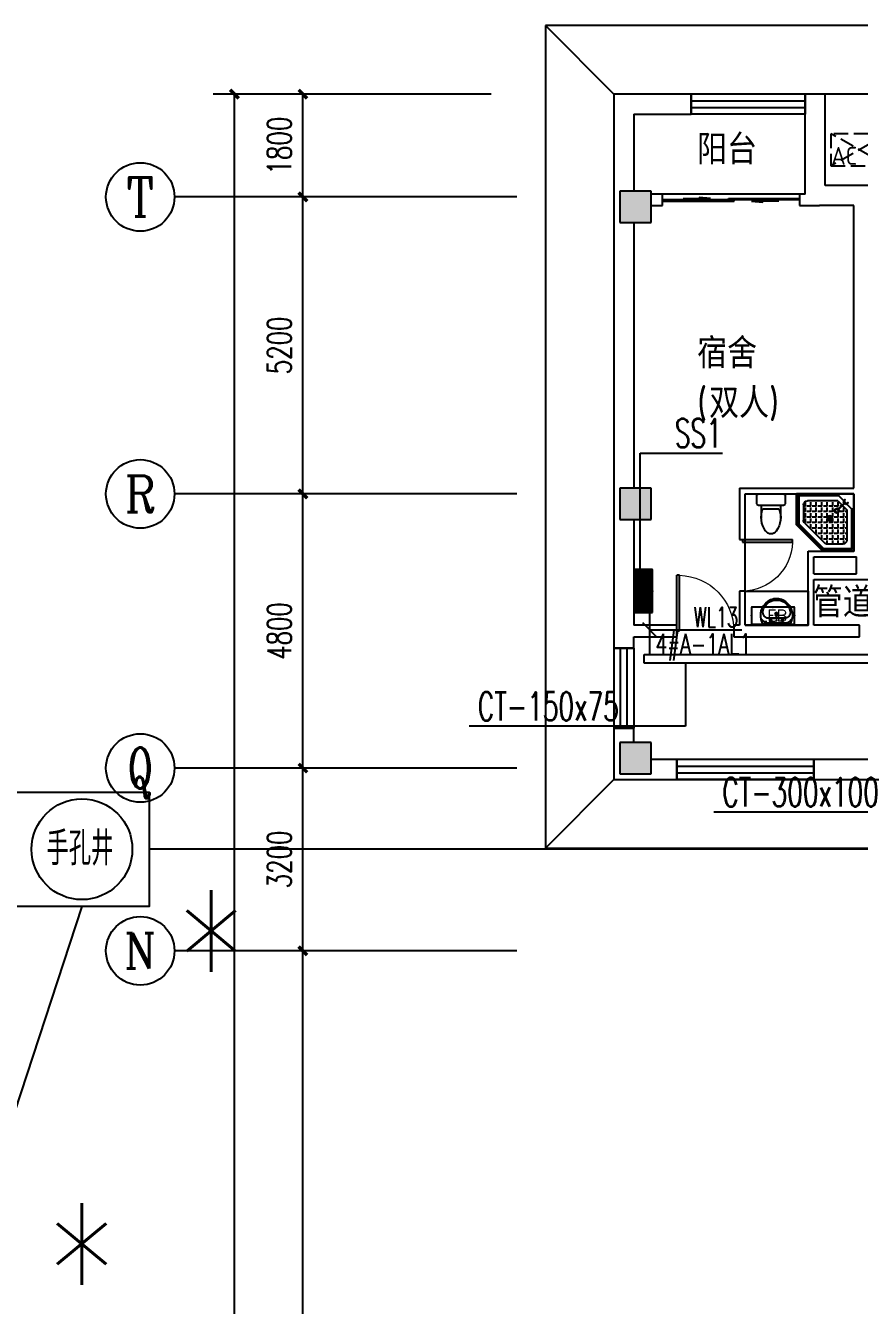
# Model space of a CAD drawing. Extents: x 1725663 to 4653551, y -550461 to 248782.
# Drawn here: x 2049941 to 2064550, y -49396 to -26988 of the extents above; entities that cross this region are included whole.
import ezdxf
from ezdxf.enums import TextEntityAlignment as Align

# ---------------------------------------------------------------- set-up
doc = ezdxf.new("R2010")
doc.units = 0
doc.header["$LTSCALE"] = 1000
doc.linetypes.add('DASH', pattern=[0.35, 0.25, -0.1])
for name, color, linetype in [('0-底图', 7, 'Continuous'), ('AXIS', 3, 'Continuous'), ('AXIS_TEXT', 7, 'Continuous'), ('BTTK', 7, 'Continuous'), ('CABLETRAY', 4, 'Continuous'), ('CABLETRAY_DIM', 3, 'Continuous'), ('CLAYER', 7, 'Continuous'), ('COLUMN', 255, 'Continuous'), ('D', 7, 'Continuous'), ('DIM-照明', 3, 'Continuous'), ('DIM-箱柜', 7, 'Continuous'), ('EQUIP-箱柜', 3, 'Continuous'), ('GROUND', 2, 'Continuous'), ('PUB_HATCH', 8, 'Continuous'), ('PUB_TEXT', 7, 'Continuous'), ('TEL_TEXT', 7, 'Continuous'), ('WALL', 2, 'Continuous'), ('WINDOW', 4, 'Continuous'), ('WIRE-照明', 6, 'Continuous'), ('洁具', 213, 'Continuous'), ('空调外机', 211, 'Continuous')]:
    doc.layers.add(name, color=color, linetype=linetype)
doc.styles.add('_TCH_AXIS', font='COMPLEX', dxfattribs={"bigfont": 'GBCBIG'})
doc.styles.add('_TEL_DIM', font='SIMPLEX', dxfattribs={"width": 0.8, "height": 3.5, "bigfont": 'HZTXT'})
doc.styles.add('A_DIM_T3', font='SIMPLEX', dxfattribs={"width": 0.7, "bigfont": 'HZ'})
doc.styles.add('COMPLEX', font='COMPLEX')
doc.styles.get("Standard").update_dxf_attribs({"font": 'geniso.shx', "bigfont": 'hztxt.shx'})
doc.styles.add('中西文等高字体', font='tssdeng.shx', dxfattribs={"width": 0.8, "bigfont": 'tssdchn.shx'})
doc.dimstyles.new('_TCH_ARCH&&150', dxfattribs={"dimtxt": 420, "dimasz": 150, "dimexe": 375, "dimexo": 450, "dimgap": 202.5, "dimtad": 1, "dimdec": 0, "dimzin": 0, "dimdsep": 46, "dimtxsty": 'A_DIM_T3', "dimblk": 'ARCHTICK', "dimcen": 0.09, "dimclrt": 7, "dimazin": 2, "dimtfac": 1, "dimtdec": 0, "dimtix": 1, "dimtmove": 2, "dimatfit": 3, "dimfxl": 150, "dimtolj": 1, "dimtzin": 0, "dimarcsym": 0})

# ---------------------------------------------------------------- blocks, each defined once
blk = doc.blocks.new('*X490')
at = {"color": 0}
for p, q in [((-250, 33), (-83, 200)), ((-250, 68), (-118, 200)), ((-250, 104), (-154, 200)), ((-250, 139), (-189, 200)), ((-250, 174), (-224, 200)), ((-247, 0), (-47, 200)), ((-212, 0), (-12, 200)), ((-177, 0), (23, 200)), ((-141, 0), (59, 200)), ((-106, 0), (94, 200)), ((-71, 0), (129, 200)), ((-35, 0), (165, 200)), ((0, 0), (200, 200)), ((35, 0), (235, 200)), ((71, 0), (250, 179)), ((106, 0), (250, 144)), ((141, 0), (250, 109)), ((177, 0), (250, 73)), ((212, 0), (250, 38)), ((247, 0), (250, 3))]:
    blk.add_line(p, q, dxfattribs=at)
blk = doc.blocks.new('$equip$00002943')
for p, q in [((-0.75, 0.6), (-0.75, 0)), ((0.75, 0.6), (-0.75, 0.6)), ((0.75, 0), (0.75, 0.6)), ((-0.75, 0), (0.75, 0))]:
    blk.add_line(p, q)
for points, const_width in [([(-0.75, 0.3), (0.75, 0.3)], 0.6), ([(-0.75, 0.6), (-0.75, 0), (0.75, 0), (0.75, 0.6), (-0.75, 0.6), (-0.75, 0)], 0.02)]:
    blk.add_lwpolyline(points, dxfattribs=dict(const_width=const_width))
for p in [(0, 0.6), (-0.75, 0.3), (0, 0), (0.75, 0.3)]:
    blk.add_point(p)
at = {"xscale": 0.00300000000061118, "yscale": 0.00300000000061118, "zscale": 0.00300000000061118}
blk.add_blockref('*X490', (0, 0), dxfattribs=at)
at = {"color": 7, "style": '_TEL_DIM', "flags": 1}
for tag in ['A', 'REMARK']:
    blk.add_attdef(tag, text='', height=0.00002, dxfattribs=at).set_placement((0, 0), align=Align.MIDDLE_CENTER)
blk = doc.blocks.new('$equip$00002908')
for p, q in [((0.75, 0.6), (-0.75, 0.6)), ((-0.75, 0.6), (-0.75, 0)), ((0.75, 0), (0.75, 0.6)), ((-0.75, 0), (0.75, 0))]:
    blk.add_line(p, q)
at = {"const_width": 0.04}
blk.add_lwpolyline([(-0.75, 0.6), (-0.75, 0), (0.75, 0), (0.75, 0.6), (-0.75, 0.6), (-0.75, 0)], dxfattribs=at)
for p in [(0, 0.6), (-0.75, 0.3), (0, 0), (0.75, 0.3)]:
    blk.add_point(p)
at = {"color": 7, "style": '_TEL_DIM'}
blk.add_attdef('$TEXT$', text='', height=0.4, dxfattribs=at).set_placement((0, 0.3), align=Align.MIDDLE_CENTER)
at = {"color": 7, "style": '_TEL_DIM', "flags": 1}
for tag in ['A', 'REMARK']:
    blk.add_attdef(tag, text='', height=0.00002, dxfattribs=at).set_placement((0, 0), align=Align.MIDDLE_CENTER)
blk = doc.blocks.new('jhgj')
at = {"layer": 'WIRE-照明'}
for p, q in [((2572962, -38346), (2558537, -38346)), ((2557361, -39346), (2555560, -44826))]:
    blk.add_line(p, q, dxfattribs=at)
blk.add_lwpolyline([(2556184, -37346), (2558537, -37346), (2558537, -39346), (2556184, -39346)], close=True, dxfattribs=at)
blk.add_circle((2557361, -38346), 882, dxfattribs=at)
at = {"layer": 'BTTK', "style": '中西文等高字体', "width": 0.7}
blk.add_text('手孔井', height=588.3, dxfattribs=at).set_placement((2556738, -38626))
at = {"layer": 'D', "style": '_TEL_DIM', "width": 0.8}
for p in [(2558939, -41562), (2556671, -47042)]:
    blk.add_text('*', height=2500, dxfattribs=at).set_placement(p)
blk = doc.blocks.new('1F平面-CAD导入_dwg_Drawing4_t3_dwg_$plan$00001613-474159-1F-927810-1F')
at = {"layer": '洁具'}
for p, q in [((-30, 250), (-170, 250)), ((-200, 170), (-430, 170)), ((-260, -140), (-260, 140)), ((-200, -170), (-200, -220)), ((-170, -250), (-30, -250))]:
    blk.add_line(p, q, dxfattribs=at)
for points in [[(-200, 220), (-200, 170), (-200, -170), (-430, -170)], [(0, -220), (0, 220)]]:
    blk.add_lwpolyline(points, dxfattribs=at)
for centre, radius, start, end in [((-170, 220), 30, 90, 180), ((-30, 220), 30, 0, 90), ((-590, 0), 110, 123.4509, 236.5491), ((-413, -227), 398, 67.4505, 126.6381), ((-413, 227), 398, 233.3619, 292.5495), ((-170, -220), 30, 180, 270), ((-30, -220), 30, 270, 0)]:
    blk.add_arc(centre, radius, start, end, dxfattribs=at)
blk = doc.blocks.new('$lvtry$00000169')
at = {"color": 0}
for p, q in [((259, -36), (259, 0)), ((259, -36), (36, -259)), ((276, -120), (120, -276)), ((144, -151), (291, -298)), ((151, -144), (298, -291)), ((183, -213), (205, -213)), ((220, -213), (243, -213)), ((259, -24), (976, -24)), ((259, -36), (964, -36)), ((270, -213), (270, -143)), ((270, -213), (340, -213)), ((276, -120), (808, -120)), ((366, -213), (366, -143)), ((366, -213), (436, -213)), ((462, -213), (462, -143)), ((462, -213), (532, -213)), ((558, -213), (558, -143)), ((558, -213), (628, -213)), ((655, -213), (655, -143)), ((655, -213), (725, -213)), ((751, -213), (751, -143)), ((751, -213), (821, -213)), ((847, -213), (847, -143)), ((847, -213), (880, -213)), ((880, -192), (880, -460)), ((964, -36), (976, -24)), ((964, -36), (964, -525)), ((976, -24), (976, -530)), ((36, -259), (0, -259)), ((24, -259), (24, -976)), ((36, -259), (36, -964)), ((120, -276), (120, -808)), ((120, -309), (147, -309)), ((120, -405), (147, -405)), ((173, -309), (173, -239)), ((173, -309), (243, -309)), ((173, -405), (173, -335)), ((173, -405), (243, -405)), ((173, -501), (173, -431)), ((270, -263), (270, -239)), ((270, -405), (270, -335)), ((270, -405), (340, -405)), ((270, -501), (270, -431)), ((334, -309), (340, -309)), ((366, -309), (366, -239)), ((366, -309), (436, -309)), ((366, -405), (366, -335)), ((366, -405), (379, -405)), ((366, -501), (366, -431)), ((462, -309), (462, -239)), ((462, -309), (532, -309)), ((462, -405), (462, -335)), ((462, -405), (532, -405)), ((462, -501), (462, -431)), ((558, -309), (558, -239)), ((558, -309), (628, -309)), ((558, -405), (558, -335)), ((558, -405), (628, -405)), ((558, -501), (558, -431)), ((655, -309), (655, -239)), ((655, -309), (725, -309)), ((655, -405), (655, -335)), ((655, -405), (725, -405)), ((655, -501), (655, -431)), ((751, -309), (751, -239)), ((751, -309), (821, -309)), ((751, -405), (751, -335)), ((751, -405), (821, -405)), ((751, -501), (751, -431)), ((847, -309), (847, -239)), ((847, -309), (880, -309)), ((847, -405), (847, -335)), ((847, -405), (880, -405)), ((847, -501), (847, -431)), ((120, -501), (147, -501)), ((120, -598), (147, -598)), ((173, -501), (243, -501)), ((173, -598), (173, -528)), ((173, -598), (243, -598)), ((173, -694), (173, -624)), ((270, -501), (340, -501)), ((270, -598), (270, -528)), ((270, -598), (340, -598)), ((270, -694), (270, -624)), ((366, -501), (436, -501)), ((366, -598), (366, -528)), ((366, -598), (436, -598)), ((366, -694), (366, -624)), ((462, -501), (532, -501)), ((462, -598), (462, -528)), ((462, -598), (532, -598)), ((462, -694), (462, -624)), ((859, -511), (511, -859)), ((964, -525), (525, -964)), ((976, -530), (530, -976)), ((558, -501), (628, -501)), ((558, -598), (558, -528)), ((558, -598), (628, -598)), ((558, -694), (558, -624)), ((655, -501), (725, -501)), ((655, -598), (655, -528)), ((655, -598), (725, -598)), ((655, -694), (655, -624)), ((751, -501), (821, -501)), ((751, -598), (751, -528)), ((751, -598), (773, -598)), ((847, -501), (867, -501)), ((964, -525), (976, -530)), ((120, -694), (147, -694)), ((120, -790), (147, -790)), ((173, -694), (243, -694)), ((173, -790), (173, -720)), ((173, -790), (243, -790)), ((173, -878), (173, -816)), ((192, -880), (460, -880)), ((270, -694), (340, -694)), ((270, -790), (270, -720)), ((270, -790), (340, -790)), ((270, -880), (270, -816)), ((366, -694), (436, -694)), ((366, -790), (366, -720)), ((366, -790), (436, -790)), ((366, -880), (366, -816)), ((462, -694), (532, -694)), ((462, -790), (462, -720)), ((462, -790), (532, -790)), ((462, -880), (462, -816)), ((558, -694), (628, -694)), ((558, -790), (558, -720)), ((558, -790), (580, -790)), ((655, -694), (676, -694)), ((36, -964), (24, -976)), ((24, -976), (530, -976)), ((36, -964), (525, -964)), ((525, -964), (530, -976))]:
    blk.add_line(p, q, dxfattribs=at)
blk.add_lwpolyline([(0, 0), (0, -1000), (540, -1000), (1000, -540), (1000, 0)], close=True)
for points in [[(0, 0), (0, -1000)], [(0, 0), (1000, 0)], [(1000, 0), (1000, -540)], [(136, -190), (148, -178), (132, -162), (121, -174)], [(190, -136), (178, -148), (162, -132), (174, -121)], [(1000, -540), (540, -1000)], [(0, -1000), (540, -1000)]]:
    blk.add_lwpolyline(points, close=True, dxfattribs=at)
for radius in [43.8, 31.1]:
    blk.add_circle((416, -428), radius, dxfattribs=at)
for centre, radius, start, end in [((808, -192), 72, 0, 90), ((296, -296), 40.6, 142.583, 128.4197), ((296, -296), 28.6, 145.828, 125.6599), ((808, -460), 72, 315, 0), ((192, -808), 72, 180, 270), ((460, -808), 72, 270, 315)]:
    blk.add_arc(centre, radius, start, end, dxfattribs=at)
for p in [(103, -156, 0), (156, -102, 0), (416, -428, 0)]:
    blk.add_point(p, dxfattribs=at)
blk = doc.blocks.new('$lvtry$00000178')
at = {"color": 0}
for p, q in [((-238, 0), (238, 0)), ((-214, -36), (-272, -91)), ((-180, -23), (180, -23)), ((-142, -105), (140, -105)), ((140, -105), (-142, -105)), ((216, -37), (268, -91))]:
    blk.add_line(p, q, dxfattribs=at)
blk.add_lwpolyline([(-104, -430, 0.224698), (110, -425, 0.348046), (269, -79), (239, 0), (-241, 0), (-271, -79, 0.356844)], format="xyb", close=True, dxfattribs=at)
for centre, radius in [((-100, -65), 16.3), ((1, -172), 31.6), ((100, -65), 16.3)]:
    blk.add_circle(centre, radius, dxfattribs=at)
at = {"color": 0, "lineweight": 13}
blk.add_circle((1, -172), 23, dxfattribs=at)
at = {"color": 0}
for centre, radius, start, end in [((-142, -205), 100, 90, 190.5602), ((-1, -179), 243, 190.5602, 349.4398), ((-180, -73), 50, 90, 133.181), ((140, -205), 100, 349.4398, 90), ((180, -73), 50, 44.5607, 90)]:
    blk.add_arc(centre, radius, start, end, dxfattribs=at)
for p in [(0, -65), (1, -172)]:
    blk.add_point(p, dxfattribs=at)
blk = doc.blocks.new('A$C70365C93')
at = {"layer": '洁具'}
blk.add_lwpolyline([(-1900, 2300), (-1900, 1700), (-800, 1700), (-800, 2300)], close=True, dxfattribs=at)
blk.add_blockref('$lvtry$00000178', (-1350, 2280), dxfattribs=at)
at = {"layer": '洁具', "rotation": 180}
blk.add_blockref('$lvtry$00000169', (0, 0), dxfattribs=at)
at = {"layer": '洁具', "extrusion": (0, 0, -1), "xscale": -1, "zscale": -1, "rotation": 90}
blk.add_blockref('1F平面-CAD导入_dwg_Drawing4_t3_dwg_$plan$00001613-474159-1F-927810-1F', (1450, 0), dxfattribs=at)
blk = doc.blocks.new('A$Cf5a72a1b')
at = {"layer": '空调外机', "linetype": 'DASH'}
for p, q in [((1000, 563), (0, 0)), ((1000, 0), (0, 563))]:
    blk.add_line(p, q, dxfattribs=at)
blk.add_lwpolyline([(1000, 563), (0, 563), (0, 0), (1000, 0)], close=True, dxfattribs=at)
at = {"layer": 'PUB_TEXT'}
blk.add_text('AC', height=315, dxfattribs=at).set_placement((5, 18))
blk = doc.blocks.new('_ArchTick')
at = {"color": 0, "linetype": 'ByBlock', "const_width": 0.4}
blk.add_lwpolyline([(-0.5, -0.5), (0.5, 0.5)], dxfattribs=at)
blk = doc.blocks.new('*D681')
at = {"layer": 'AXIS', "color": 0, "lineweight": -2, "transparency": 16777216}
for p, q in [((1494857, 52945), (1489982, 52945)), ((1490357, -26655), (1490357, 52945)), ((1494857, -26655), (1489982, -26655))]:
    blk.add_line(p, q, dxfattribs=at)
at = {"layer": 'Defpoints', "color": 0, "transparency": 16777216}
for p in [(1490357, 52945), (1495307, 52945), (1495307, -26655)]:
    blk.add_point(p, dxfattribs=at)
at = {"layer": 'AXIS', "color": 0, "lineweight": -2, "transparency": 16777216, "xscale": 150, "yscale": 150, "zscale": 150}
for p, rotation in [((1490357, 52945), 90), ((1490357, -26655), 270)]:
    blk.add_blockref('_ArchTick', p, dxfattribs=dict(at, rotation=rotation))
at = {"layer": 'AXIS', "color": 7, "transparency": 16777216, "insert": (1489944, 13145), "char_height": 420, "attachment_point": 5, "rotation": 90, "style": 'A_DIM_T3'}
blk.add_mtext('\\A1;79600', dxfattribs=at)
blk = doc.blocks.new('*D686')
at = {"layer": 'AXIS', "color": 0, "lineweight": -2, "transparency": 16777216}
for p, q in [((1494857, 37945), (1491182, 37945)), ((1491557, -11655), (1491557, 37945)), ((1494857, -11655), (1491182, -11655))]:
    blk.add_line(p, q, dxfattribs=at)
at = {"layer": 'Defpoints', "color": 0, "transparency": 16777216}
for p in [(1491557, 37945), (1495307, 37945), (1495307, -11655)]:
    blk.add_point(p, dxfattribs=at)
at = {"layer": 'AXIS', "color": 0, "lineweight": -2, "transparency": 16777216, "xscale": 150, "yscale": 150, "zscale": 150}
for p, rotation in [((1491557, 37945), 90), ((1491557, -11655), 270)]:
    blk.add_blockref('_ArchTick', p, dxfattribs=dict(at, rotation=rotation))
at = {"layer": 'AXIS', "color": 7, "transparency": 16777216, "insert": (1491144, 13145), "char_height": 420, "attachment_point": 5, "rotation": 90, "style": 'A_DIM_T3'}
blk.add_mtext('\\A1;49600', dxfattribs=at)
blk = doc.blocks.new('*D687')
at = {"layer": 'AXIS', "color": 0, "lineweight": -2, "transparency": 16777216}
for p, q in [((1494857, 41145), (1491182, 41145)), ((1491557, 37945), (1491557, 41145)), ((1494857, 37945), (1491182, 37945))]:
    blk.add_line(p, q, dxfattribs=at)
at = {"layer": 'Defpoints', "color": 0, "transparency": 16777216}
for p in [(1491557, 41145), (1495307, 41145), (1495307, 37945)]:
    blk.add_point(p, dxfattribs=at)
at = {"layer": 'AXIS', "color": 0, "lineweight": -2, "transparency": 16777216, "xscale": 150, "yscale": 150, "zscale": 150}
for p, rotation in [((1491557, 41145), 90), ((1491557, 37945), 270)]:
    blk.add_blockref('_ArchTick', p, dxfattribs=dict(at, rotation=rotation))
at = {"layer": 'AXIS', "color": 7, "transparency": 16777216, "insert": (1491144, 39545), "char_height": 420, "attachment_point": 5, "rotation": 90, "style": 'A_DIM_T3'}
blk.add_mtext('\\A1;3200', dxfattribs=at)
blk = doc.blocks.new('*D688')
at = {"layer": 'AXIS', "color": 0, "lineweight": -2, "transparency": 16777216}
for p, q in [((1494857, 45945), (1491182, 45945)), ((1491557, 41145), (1491557, 45945)), ((1494857, 41145), (1491182, 41145))]:
    blk.add_line(p, q, dxfattribs=at)
at = {"layer": 'Defpoints', "color": 0, "transparency": 16777216}
for p in [(1491557, 45945), (1495307, 45945), (1495307, 41145)]:
    blk.add_point(p, dxfattribs=at)
at = {"layer": 'AXIS', "color": 0, "lineweight": -2, "transparency": 16777216, "xscale": 150, "yscale": 150, "zscale": 150}
for p, rotation in [((1491557, 45945), 90), ((1491557, 41145), 270)]:
    blk.add_blockref('_ArchTick', p, dxfattribs=dict(at, rotation=rotation))
at = {"layer": 'AXIS', "color": 7, "transparency": 16777216, "insert": (1491144, 43545), "char_height": 420, "attachment_point": 5, "rotation": 90, "style": 'A_DIM_T3'}
blk.add_mtext('\\A1;4800', dxfattribs=at)
blk = doc.blocks.new('*D689')
at = {"layer": 'AXIS', "color": 0, "lineweight": -2, "transparency": 16777216}
for p, q in [((1494857, 51145), (1491182, 51145)), ((1491557, 45945), (1491557, 51145)), ((1494857, 45945), (1491182, 45945))]:
    blk.add_line(p, q, dxfattribs=at)
at = {"layer": 'Defpoints', "color": 0, "transparency": 16777216}
for p in [(1491557, 51145), (1495307, 51145), (1495307, 45945)]:
    blk.add_point(p, dxfattribs=at)
at = {"layer": 'AXIS', "color": 0, "lineweight": -2, "transparency": 16777216, "xscale": 150, "yscale": 150, "zscale": 150}
for p, rotation in [((1491557, 51145), 90), ((1491557, 45945), 270)]:
    blk.add_blockref('_ArchTick', p, dxfattribs=dict(at, rotation=rotation))
at = {"layer": 'AXIS', "color": 7, "transparency": 16777216, "insert": (1491144, 48545), "char_height": 420, "attachment_point": 5, "rotation": 90, "style": 'A_DIM_T3'}
blk.add_mtext('\\A1;5200', dxfattribs=at)
blk = doc.blocks.new('*D690')
at = {"layer": 'AXIS', "color": 0, "lineweight": -2, "transparency": 16777216}
for p, q in [((1494857, 52945), (1491182, 52945)), ((1491557, 51145), (1491557, 52945)), ((1494857, 51145), (1491182, 51145))]:
    blk.add_line(p, q, dxfattribs=at)
at = {"layer": 'Defpoints', "color": 0, "transparency": 16777216}
for p in [(1491557, 52945), (1495307, 52945), (1495307, 51145)]:
    blk.add_point(p, dxfattribs=at)
at = {"layer": 'AXIS', "color": 0, "lineweight": -2, "transparency": 16777216, "xscale": 150, "yscale": 150, "zscale": 150}
for p, rotation in [((1491557, 52945), 90), ((1491557, 51145), 270)]:
    blk.add_blockref('_ArchTick', p, dxfattribs=dict(at, rotation=rotation))
at = {"layer": 'AXIS', "color": 7, "transparency": 16777216, "insert": (1491144, 52045), "char_height": 420, "attachment_point": 5, "rotation": 90, "style": 'A_DIM_T3'}
blk.add_mtext('\\A1;1800', dxfattribs=at)
blk = doc.blocks.new('_AXISO')
blk.add_circle((0, 0), 0.5)
at = {"layer": 'AXIS_TEXT', "style": 'COMPLEX', "width": 1.041667}
blk.add_attdef('A', text='', height=0.56, dxfattribs=at).set_placement((-0.25, -0.28), (0.25, -0.28), align=Align.FIT)
blk = doc.blocks.new('$WINLIB2D$00000001')
at = {"color": 0}
for points in [[(-0.5, 0.5), (-0.5, -0.5)], [(-0.5, 0.5), (0.5, 0.5)], [(0.5, -0.5), (0.5, 0.5)], [(0.5, 0.1667), (-0.5, 0.1667)], [(0.5, -0.1667), (-0.5, -0.1667)], [(-0.5, -0.5), (0.5, -0.5)]]:
    blk.add_lwpolyline(points, dxfattribs=at)
blk = doc.blocks.new('$DorLib2D$00000131')
at = {"color": 0, "linetype": 'Continuous'}
for p, q in [((0.15, 0.125), (0.2319, 0.1973)), ((0.2319, 0.1973), (0.2319, 0.125)), ((-0.5, 0.125), (-0.5, 0)), ((0.0192, 0.125), (-0.5, 0.125)), ((0.0192, 0), (0.0192, 0.125)), ((0.35, 0.125), (0.15, 0.125)), ((-0.5, 0), (0.0192, 0)), ((-0.024, 0), (0.5, 0)), ((-0.024, -0.125), (-0.024, 0)), ((0.5, 0), (0.5, -0.125)), ((-0.35, -0.125), (-0.15, -0.125)), ((-0.2319, -0.1973), (-0.2319, -0.125)), ((-0.15, -0.125), (-0.2319, -0.1973)), ((0.5, -0.125), (-0.024, -0.125))]:
    blk.add_line(p, q, dxfattribs=at)
blk = doc.blocks.new('$DorLib2D$00000001')
for p, q in [((0.45, 0.975), (0.5, 0.975)), ((0.45, 0), (0.45, 0.975)), ((0.5, 0), (0.5, 0.975)), ((0.5, 0), (0.45, 0))]:
    blk.add_line(p, q)
at = {"lineweight": 13}
blk.add_arc((0.475, 0), 0.975, 91.4693, 180, dxfattribs=at)
blk = doc.blocks.new('ghj')
at = {"layer": 'PUB_HATCH'}
for points in [[(1497657, 51245.3), (1497107, 51245.3), (1497107, 50695.3), (1497657, 50695.3)], [(1497657, 46045.3), (1497107, 46045.3), (1497107, 45495.3), (1497657, 45495.3)], [(1497657, 41595.3), (1497107, 41595.3), (1497107, 41045.3), (1497657, 41045.3)]]:
    blk.add_hatch(color=256, dxfattribs=at).paths.add_polyline_path(points)
at = {"layer": 'AXIS'}
for p, q in [((1495307, 51145.3), (1489307, 51145.3)), ((1495307, 45945.3), (1489307, 45945.3)), ((1495307, 41145.3), (1489307, 41145.3)), ((1495307, 37945.3), (1489307, 37945.3))]:
    blk.add_line(p, q, dxfattribs=at)
at = {"layer": 'COLUMN'}
for p, q in [((1497657, 51245.3), (1497107, 51245.3)), ((1497107, 51245.3), (1497107, 50695.3)), ((1497657, 50695.3), (1497657, 51245.3)), ((1497107, 50695.3), (1497657, 50695.3)), ((1497657, 46045.3), (1497107, 46045.3)), ((1497107, 46045.3), (1497107, 45495.3)), ((1497657, 45495.3), (1497657, 46045.3)), ((1497107, 45495.3), (1497657, 45495.3)), ((1497657, 41595.3), (1497107, 41595.3)), ((1497107, 41595.3), (1497107, 41045.3)), ((1497657, 41045.3), (1497657, 41595.3)), ((1497107, 41045.3), (1497657, 41045.3))]:
    blk.add_line(p, q, dxfattribs=at)
at = {"layer": 'GROUND'}
for p, q in [((1497007, 52945.3), (1495807, 54145.3)), ((1495807, 54145.3), (1495807, 39745.3)), ((1540407, 54145.3), (1495807, 54145.3)), ((1497007, 52945.3), (1497007, 40945.3)), ((1540407, 52945.3), (1497007, 52945.3)), ((1497007, 40945.3), (1495807, 39745.3)), ((1497007, 40945.3), (1505107, 40945.3)), ((1495807, 39745.3), (1505107, 39745.3))]:
    blk.add_line(p, q, dxfattribs=at)
at = {"layer": 'WALL'}
for p, q in [((1498357, 52945.3), (1497007, 52945.3)), ((1497007, 52945.3), (1497007, 51145.3)), ((1498357, 52595.3), (1498357, 52945.3)), ((1500707, 52945.3), (1500357, 52945.3)), ((1500357, 52945.3), (1500357, 52595.3)), ((1500707, 51345.3), (1500707, 52945.3)), ((1497357, 52595.3), (1498357, 52595.3)), ((1497357, 52595.3), (1497357, 51245.3)), ((1500357, 51195.3), (1500357, 52595.3)), ((1501307, 51345.3), (1500707, 51345.3)), ((1501907, 51345.3), (1501307, 51345.3)), ((1497007, 51145.3), (1497007, 45770.3)), ((1497857, 51195.3), (1497657, 51195.3)), ((1497857, 50995.3), (1497857, 51195.3)), ((1500357, 51195.3), (1500257, 51195.3)), ((1500257, 51195.3), (1500257, 50995.3)), ((1497657, 50995.3), (1497857, 50995.3)), ((1500257, 50995.3), (1500607, 50995.3)), ((1501207, 50995.3), (1500607, 50995.3)), ((1501207, 46045.3), (1501207, 50995.3)), ((1497357, 50695.3), (1497357, 46045.3)), ((1499207, 46045.3), (1501207, 46045.3)), ((1499207, 46045.3), (1499207, 45145.3)), ((1499307, 45945.3), (1501207, 45945.3)), ((1499307, 45145.3), (1499307, 45945.3)), ((1501207, 44945.3), (1501207, 45945.3)), ((1497007, 45770.3), (1497007, 43545.3)), ((1497357, 45495.3), (1497357, 43645.3)), ((1499207, 45145.3), (1499307, 45145.3)), ((1500407, 44945.3), (1501207, 44945.3)), ((1500407, 44445.3), (1500407, 44945.3)), ((1500507, 44845.3), (1501257, 44845.3)), ((1500507, 44545.3), (1500507, 44845.3)), ((1501257, 44545.3), (1501257, 44845.3)), ((1500407, 43645.3), (1500407, 44445.3)), ((1500507, 44545.3), (1501257, 44545.3)), ((1500507, 44445.3), (1501307, 44445.3)), ((1500507, 43645.3), (1500507, 44445.3)), ((1501307, 44445.3), (1502107, 44445.3)), ((1499307, 44245.3), (1499207, 44245.3)), ((1499207, 44245.3), (1499207, 43645.3)), ((1499307, 43645.3), (1499307, 44245.3)), ((1497007, 43545.3), (1497007, 43245.3)), ((1498107, 43645.3), (1497357, 43645.3)), ((1498107, 43445.3), (1498107, 43645.3)), ((1499207, 43645.3), (1499107, 43645.3)), ((1499107, 43645.3), (1499107, 43445.3)), ((1499307, 43645.3), (1500407, 43645.3)), ((1501307, 43645.3), (1500507, 43645.3)), ((1501307, 43445.3), (1501307, 43645.3)), ((1497357, 43245.3), (1497357, 43445.3)), ((1497357, 43445.3), (1498107, 43445.3)), ((1499107, 43445.3), (1499207, 43445.3)), ((1499207, 43445.3), (1500407, 43445.3)), ((1500407, 43445.3), (1501307, 43445.3)), ((1497007, 43245.3), (1497357, 43245.3)), ((1497357, 41845.3), (1497007, 41845.3)), ((1497007, 41845.3), (1497007, 40945.3)), ((1497357, 41595.3), (1497357, 41845.3)), ((1498107.5, 41295.3), (1497657, 41295.3)), ((1498107.5, 40945.3), (1498107.5, 41295.3)), ((1502107, 41295.3), (1500507.5, 41295.3)), ((1500507.5, 41295.3), (1500507.5, 40945.3)), ((1497007, 40945.3), (1498107.5, 40945.3)), ((1500507.5, 40945.3), (1502107, 40945.3))]:
    blk.add_line(p, q, dxfattribs=at)
at = {"layer": 'WINDOW'}
for p, q in [((1500257, 51195.3), (1497857, 51195.3)), ((1499307, 44245.3), (1499307, 45145.3))]:
    blk.add_line(p, q, dxfattribs=at)
blk.add_blockref('A$Cf5a72a1b', (1500807.5, 51689.1))
at = {"xscale": -1, "rotation": 180}
blk.add_blockref('A$C70365C93', (1501207, 45945.3), dxfattribs=at)
at = {"layer": 'AXIS'}
ref = blk.add_blockref('_AXISO', (1488707, 51145.3), dxfattribs=dict(at, xscale=1200, yscale=1200, zscale=1200))
ref.add_attrib('A', 'T', dxfattribs={"layer": 'AXIS_TEXT', "height": 683.5, "style": '_TCH_AXIS'}).set_placement((1488462.9, 50803.5), (1488951.1, 50803.5), align=Align.FIT)
ref = blk.add_blockref('_AXISO', (1488707, 45945.3), dxfattribs=dict(at, xscale=1200, yscale=1200, zscale=1200))
ref.add_attrib('A', 'R', dxfattribs={"layer": 'AXIS_TEXT', "height": 637.8, "style": '_TCH_AXIS'}).set_placement((1488433.7, 45626.4), (1488980.3, 45626.4), align=Align.FIT)
ref = blk.add_blockref('_AXISO', (1488707, 41145.3), dxfattribs=dict(at, xscale=1200, yscale=1200, zscale=1200))
ref.add_attrib('A', 'Q', dxfattribs={"layer": 'AXIS_TEXT', "height": 715.4, "style": '_TCH_AXIS', "width": 0.807692}).set_placement((1488486.9, 40787.6), (1488927.1, 40787.6), align=Align.FIT)
ref = blk.add_blockref('_AXISO', (1488707, 37945.3), dxfattribs=dict(at, xscale=1200, yscale=1200, zscale=1200))
ref.add_attrib('A', 'N', dxfattribs={"layer": 'AXIS_TEXT', "height": 622.9, "style": '_TCH_AXIS'}).set_placement((1488425.2, 37633.8), (1488988.8, 37633.8), align=Align.FIT)
at = {"layer": 'WINDOW'}
for name, p, xscale, yscale, zscale, rotation in [('$WINLIB2D$00000001', (1499357, 52770.3), 2000, 350, 2000, 180), ('$DorLib2D$00000131', (1499057, 51095.3), 2400, -200, 2400, 180), ('$DorLib2D$00000001', (1499257, 44695.3), 900, -900, 900, 90), ('$WINLIB2D$00000001', (1497182, 42545.3), 1400, 350, 1400, 270), ('$WINLIB2D$00000001', (1499307.5, 41120.3), 2400, 350, 2400, 180)]:
    blk.add_blockref(name, p, dxfattribs=dict(at, xscale=xscale, yscale=yscale, zscale=zscale, rotation=rotation))
at = {"layer": 'WINDOW', "xscale": -1000, "yscale": 1000, "zscale": -1000}
blk.add_blockref('$DorLib2D$00000001', (1498607, 43545.3), dxfattribs=at)
at = {"layer": 'CLAYER'}
blk.add_text('管道井', height=525, dxfattribs=at).set_placement((1500492.3, 43782.3))
at = {"layer": 'PUB_TEXT'}
for s, p in [('阳台', (1498463.7, 51713.4)), ('宿舍', (1498463.7, 48145.6)), ('(', (1498463.7, 47273.5)), ('双人', (1498673.7, 47273.5)), (')', (1499723.7, 47273.5))]:
    blk.add_text(s, height=525, dxfattribs=at).set_placement(p)
at = {"layer": 'AXIS'}
for p1, p2, distance, picture, middle in [((1495307, -26654.7), (1495307, 52945.3), 4950, '*D681', (1489944.5, 13145.3)), ((1495307, 51145.3), (1495307, 52945.3), 3750, '*D690', (1491144.5, 52045.3)), ((1495307, 45945.3), (1495307, 51145.3), 3750, '*D689', (1491144.5, 48545.3)), ((1495307, 41145.3), (1495307, 45945.3), 3750, '*D688', (1491144.5, 43545.3)), ((1495307, 37945.3), (1495307, 41145.3), 3750, '*D687', (1491144.5, 39545.3)), ((1495307, -11654.7), (1495307, 37945.3), 3750, '*D686', (1491144.5, 13145.3))]:
    dim = blk.add_aligned_dim(p1=p1, p2=p2, distance=distance, dimstyle='_TCH_ARCH&&150', dxfattribs=at)
    dim.commit()
    dim.dimension.update_dxf_attribs({"geometry": picture, "text_midpoint": middle})

msp = doc.modelspace()

# ---------------------------------------------------------------- linework, layer by layer
at = {"layer": 'CABLETRAY'}
for p, q in [((2060779, -38152), (2060779, -38002)), ((2060779, -38002), (2069743, -38002)), ((2060779, -38152), (2060779, -38002)), ((2060779, -38002), (2069743, -38002)), ((2069743, -38152), (2060779, -38152)), ((2069743, -38152), (2060779, -38152))]:
    msp.add_line(p, q, dxfattribs=at)
at = {"layer": 'CABLETRAY_DIM'}
for p, q in [((2061505, -38152), (2061505, -39256)), ((2061505, -38152), (2061505, -39256)), ((2061505, -39256), (2057715, -39256)), ((2061505, -39256), (2057715, -39256)), ((2066373, -40760), (2061998, -40760))]:
    msp.add_line(p, q, dxfattribs=at)
at = {"layer": 'DIM-照明'}
msp.add_line((2061003, -37693), (2060755, -37445), dxfattribs=at)
msp.add_line((2061003, -37693), (2060755, -37445), dxfattribs=at)
for points in [[(2060879, -37569), (2061557, -37569)], [(2060879, -37569), (2061557, -37569)], [(2061557, -37569), (2062490, -37569)], [(2061557, -37569), (2062490, -37569)]]:
    msp.add_lwpolyline(points, dxfattribs=at)
at = {"layer": 'DIM-箱柜'}
for p, q in [((2060707, -36513), (2060707, -34473)), ((2060707, -36513), (2060707, -34473)), ((2060707, -34473), (2062150, -34473)), ((2060707, -36513), (2060707, -34473)), ((2060707, -36513), (2060707, -34473)), ((2060707, -34473), (2062150, -34473))]:
    msp.add_line(p, q, dxfattribs=at)
at = {"layer": 'WIRE-照明'}
msp.add_line((2060879, -38002), (2060879, -37263), dxfattribs=at)

# ---------------------------------------------------------------- block references
at = {"layer": '0-底图'}
for name, p in [('ghj', (563243, -81133)), ('jhgj', (-506432, -3063))]:
    msp.add_blockref(name, p, dxfattribs=at)
at = {"layer": 'EQUIP-箱柜', "xscale": 500, "yscale": 500, "zscale": 500, "rotation": 90}
msp.add_blockref('$equip$00002943', (2060923, -36888), dxfattribs=at)
at = {"layer": 'EQUIP-箱柜', "xscale": 500, "yscale": 500, "zscale": 500}
msp.add_blockref('$equip$00002908', (2063035, -37468), dxfattribs=at).add_auto_attribs({'$TEXT$': 'LEB'})

# ---------------------------------------------------------------- texts
at = {"layer": 'CABLETRAY_DIM', "color": 7, "style": '_TEL_DIM', "width": 0.64}
for s, p in [('CT-150x75', (2057865, -39156)), ('CT-150x75', (2057865, -39156)), ('CT-300x100', (2062148, -40660))]:
    msp.add_text(s, height=500, dxfattribs=at).set_placement(p)
at = {"layer": 'DIM-照明', "color": 7, "style": '_TEL_DIM', "width": 0.64}
msp.add_text('WL13', height=350, dxfattribs=at).set_placement((2061645, -37519))
msp.add_text('WL13', height=350, dxfattribs=at).set_placement((2061645, -37519))
at = {"layer": 'DIM-箱柜', "color": 7, "style": '_TEL_DIM', "width": 0.64}
msp.add_text('SS1', height=500, dxfattribs=at).set_placement((2061315, -34373))
msp.add_text('SS1', height=500, dxfattribs=at).set_placement((2061315, -34373))
at = {"layer": 'TEL_TEXT', "style": '_TEL_DIM', "width": 0.7}
msp.add_text('4#A-1AL1', height=350, dxfattribs=at).set_placement((2060976, -37990))

doc.saveas('drawing.dxf')
